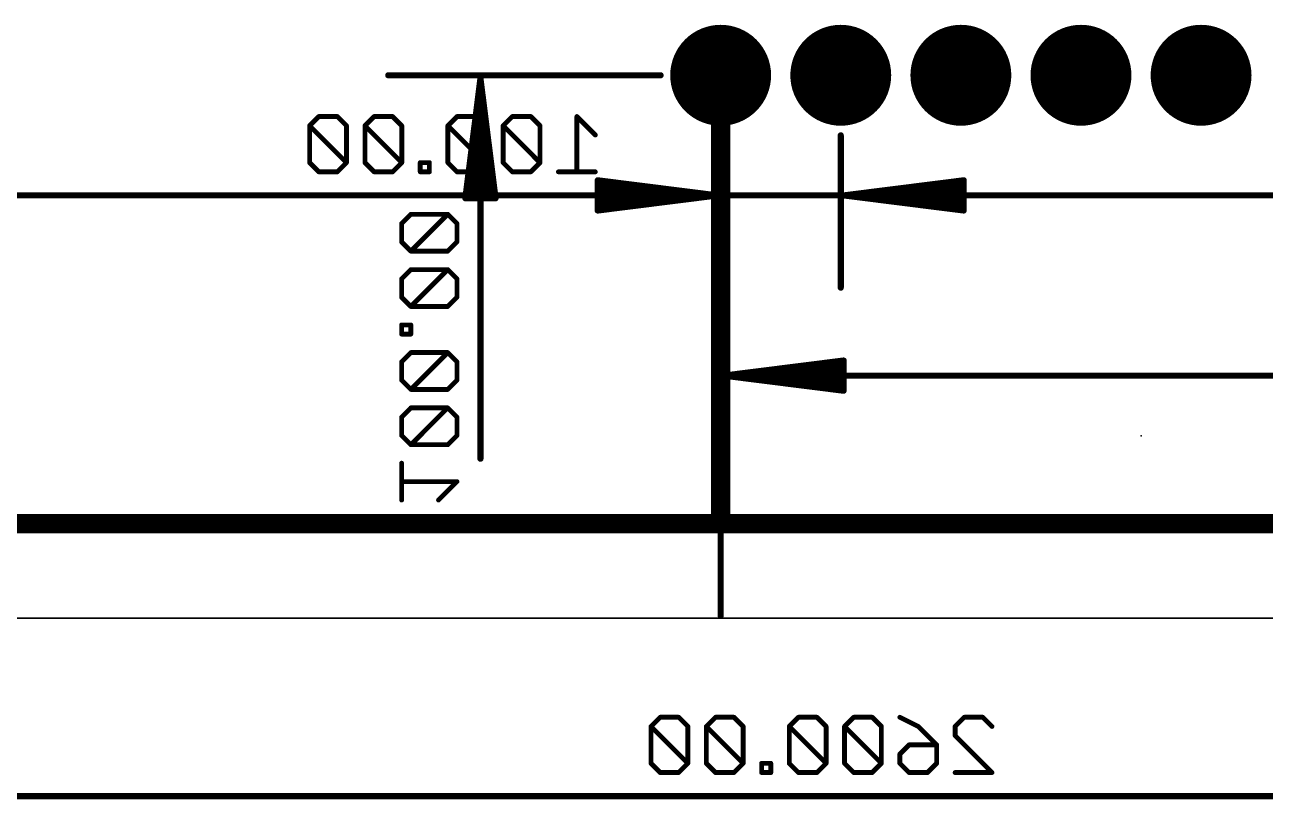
# Model space of a CAD drawing. Extents: x -2 to 110, y -6 to 68.
# Drawn here: x 43.95 to 70.19, y -3.82 to 12.55 of the extents above; entities that cross this region are included whole.
import ezdxf

# ---------------------------------------------------------------- set-up
doc = ezdxf.new("R2010")
doc.units = 0
for name, color, linetype in [('1', 22, 'CONTINUOUS'), ('16', 175, 'CONTINUOUS'), ('17', 82, 'CONTINUOUS'), ('20', 190, 'CONTINUOUS'), ('22', 253, 'CONTINUOUS'), ('24', 7, 'CONTINUOUS'), ('29', 253, 'CONTINUOUS'), ('30', 253, 'CONTINUOUS'), ('44', 253, 'CONTINUOUS'), ('52', 253, 'CONTINUOUS')]:
    doc.layers.add(name, color=color, linetype=linetype)

# ---------------------------------------------------------------- blocks, each defined once
blk = doc.blocks.new('ROUNDP')
at = {"const_width": 0.5}
blk.add_lwpolyline([(0, -0.25, 1), (0, 0.25, 1), (0, -0.25)], format="xyb", dxfattribs=at)

msp = doc.modelspace()

# ---------------------------------------------------------------- linework, layer by layer
at = {"layer": '1'}
msp.add_line((10, 0), (100.5, 0), dxfattribs=at)
at = {"layer": '1', "const_width": 0.4064}
for points in [[(58.67, 2), (58.67, 11.48)], [(25, 2), (58.67, 2)], [(58.67, 2), (95.5, 2)]]:
    msp.add_lwpolyline(points, dxfattribs=at)
at = {"layer": '1', "const_width": 0.2032}
for points in [[(58.7716, 11.48, 1), (58.5684, 11.48)], [(58.67, 2.1016, 1), (58.67, 1.8984)], [(58.5684, 2, 1), (58.7716, 2)], [(58.67, 1.8984, 1), (58.67, 2.1016)]]:
    msp.add_lwpolyline(points, format="xyb", dxfattribs=at)
at = {"layer": '16'}
msp.add_line((10, 0), (100.5, 0), dxfattribs=at)
at = {"layer": '20'}
msp.add_line((100.5, 0), (10, 0), dxfattribs=at)
at = {"layer": '22'}
for points, const_width in [([(57.4, 11.48), (51.64, 11.48)], 0.13), ([(53.59, 11.415), (53.2708, 8.88)], 0.13), ([(53.59, 11.415), (53.33, 8.88)], 0.13), ([(53.59, 11.415), (53.46, 8.88)], 0.13), ([(53.59, 11.415), (53.59, 3.3727)], 0.13), ([(53.9092, 8.88), (53.59, 11.415)], 0.13), ([(53.72, 8.88), (53.59, 11.415)], 0.13), ([(53.85, 8.88), (53.59, 11.415)], 0.13), ([(50.1722, 10.6077), (49.9773, 10.4128)], 0.1016), ([(50.562, 10.6077), (50.1722, 10.6077)], 0.1016), ([(50.7569, 10.4128), (50.562, 10.6077)], 0.1016), ([(51.3416, 10.6077), (51.1467, 10.4128)], 0.1016), ([(51.7314, 10.6077), (51.3416, 10.6077)], 0.1016), ([(51.9263, 10.4128), (51.7314, 10.6077)], 0.1016), ([(53.0957, 10.6077), (52.9008, 10.4128)], 0.1016), ([(53.4855, 10.6077), (53.0957, 10.6077)], 0.1016), ([(53.6804, 10.4128), (53.4855, 10.6077)], 0.1016), ([(54.2651, 10.6077), (54.0702, 10.4128)], 0.1016), ([(54.6549, 10.6077), (54.2651, 10.6077)], 0.1016), ([(54.8498, 10.4128), (54.6549, 10.6077)], 0.1016), ([(56.0192, 10.2179), (55.6294, 10.6077)], 0.1016), ([(55.6294, 10.6077), (55.6294, 9.4383)], 0.1016), ([(49.9773, 10.4128), (49.9773, 9.6332)], 0.1016), ([(50.7569, 9.6332), (49.9773, 10.4128)], 0.1016), ([(50.7569, 9.6332), (50.7569, 10.4128)], 0.1016), ([(51.1467, 10.4128), (51.1467, 9.6332)], 0.1016), ([(51.9263, 9.6332), (51.1467, 10.4128)], 0.1016), ([(51.9263, 9.6332), (51.9263, 10.4128)], 0.1016), ([(52.9008, 10.4128), (52.9008, 9.6332)], 0.1016), ([(53.6804, 9.6332), (52.9008, 10.4128)], 0.1016), ([(53.6804, 9.6332), (53.6804, 10.4128)], 0.1016), ([(54.0702, 10.4128), (54.0702, 9.6332)], 0.1016), ([(54.8498, 9.6332), (54.0702, 10.4128)], 0.1016), ([(54.8498, 9.6332), (54.8498, 10.4128)], 0.1016), ([(58.67, 10.21), (58.67, 6.99)], 0.13), ([(61.21, 10.21), (61.21, 6.99)], 0.13), ([(49.9773, 9.6332), (50.1722, 9.4383)], 0.1016), ([(50.1722, 9.4383), (50.562, 9.4383)], 0.1016), ([(50.562, 9.4383), (50.7569, 9.6332)], 0.1016), ([(51.1467, 9.6332), (51.3416, 9.4383)], 0.1016), ([(51.3416, 9.4383), (51.7314, 9.4383)], 0.1016), ([(51.7314, 9.4383), (51.9263, 9.6332)], 0.1016), ([(52.511, 9.6332), (52.3161, 9.6332)], 0.1016), ([(52.3161, 9.6332), (52.3161, 9.4383)], 0.1016), ([(52.3161, 9.4383), (52.511, 9.4383)], 0.1016), ([(52.511, 9.4383), (52.511, 9.6332)], 0.1016), ([(52.9008, 9.6332), (53.0957, 9.4383)], 0.1016), ([(53.0957, 9.4383), (53.4855, 9.4383)], 0.1016), ([(53.4855, 9.4383), (53.6804, 9.6332)], 0.1016), ([(54.0702, 9.6332), (54.2651, 9.4383)], 0.1016), ([(54.2651, 9.4383), (54.6549, 9.4383)], 0.1016), ([(54.6549, 9.4383), (54.8498, 9.6332)], 0.1016), ([(56.0192, 9.4383), (55.2396, 9.4383)], 0.1016), ([(58.605, 8.94), (56.07, 9.2592)], 0.13), ([(56.07, 9.2592), (56.07, 8.6208)], 0.13), ([(58.605, 8.94), (56.07, 9.2)], 0.13), ([(61.275, 8.94), (63.81, 9.2592)], 0.13), ([(61.275, 8.94), (63.81, 9.2)], 0.13), ([(63.81, 9.2592), (63.81, 8.6208)], 0.13), ([(58.605, 8.94), (50.5627, 8.94)], 0.13), ([(53.2708, 8.88), (53.9092, 8.88)], 0.13), ([(58.605, 8.94), (56.07, 9.07)], 0.13), ([(56.07, 8.6208), (58.605, 8.94)], 0.13), ([(56.07, 8.81), (58.605, 8.94)], 0.13), ([(56.07, 8.68), (58.605, 8.94)], 0.13), ([(61.275, 8.94), (63.81, 9.07)], 0.13), ([(61.275, 8.94), (66.41, 8.94)], 0.13), ([(63.81, 8.6208), (61.275, 8.94)], 0.13), ([(63.81, 8.81), (61.275, 8.94)], 0.13), ([(63.81, 8.68), (61.275, 8.94)], 0.13), ([(52.1182, 8.541), (51.9233, 8.3461)], 0.1016), ([(51.9233, 8.3461), (51.9233, 7.9563)], 0.1016), ([(52.8978, 8.541), (52.1182, 8.541)], 0.1016), ([(52.1182, 7.7614), (52.8978, 8.541)], 0.1016), ([(53.0927, 8.3461), (52.8978, 8.541)], 0.1016), ([(53.0927, 7.9563), (53.0927, 8.3461)], 0.1016), ([(51.9233, 7.9563), (52.1182, 7.7614)], 0.1016), ([(52.8978, 7.7614), (53.0927, 7.9563)], 0.1016), ([(52.1182, 7.7614), (52.8978, 7.7614)], 0.1016), ([(52.1182, 7.3716), (51.9233, 7.1767)], 0.1016), ([(52.8978, 7.3716), (52.1182, 7.3716)], 0.1016), ([(52.1182, 6.592), (52.8978, 7.3716)], 0.1016), ([(53.0927, 7.1767), (52.8978, 7.3716)], 0.1016), ([(51.9233, 7.1767), (51.9233, 6.7869)], 0.1016), ([(53.0927, 6.7869), (53.0927, 7.1767)], 0.1016), ([(58.67, 0.05), (58.67, 7.08)], 0.13), ([(51.9233, 6.7869), (52.1182, 6.592)], 0.1016), ([(52.8978, 6.592), (53.0927, 6.7869)], 0.1016), ([(52.1182, 6.592), (52.8978, 6.592)], 0.1016), ([(52.1182, 6.2022), (51.9233, 6.2022)], 0.1016), ([(51.9233, 6.2022), (51.9233, 6.0073)], 0.1016), ([(51.9233, 6.0073), (52.1182, 6.0073)], 0.1016), ([(52.1182, 6.0073), (52.1182, 6.2022)], 0.1016), ([(52.1182, 5.6175), (51.9233, 5.4226)], 0.1016), ([(52.8978, 5.6175), (52.1182, 5.6175)], 0.1016), ([(52.1182, 4.8379), (52.8978, 5.6175)], 0.1016), ([(53.0927, 5.4226), (52.8978, 5.6175)], 0.1016), ([(58.735, 5.13), (61.27, 5.4492)], 0.13), ([(61.27, 5.4492), (61.27, 4.8108)], 0.13), ([(51.9233, 5.4226), (51.9233, 5.0328)], 0.1016), ([(53.0927, 5.0328), (53.0927, 5.4226)], 0.1016), ([(58.735, 5.13), (61.27, 5.39)], 0.13), ([(58.735, 5.13), (61.27, 5.26)], 0.13), ([(51.9233, 5.0328), (52.1182, 4.8379)], 0.1016), ([(52.8978, 4.8379), (53.0927, 5.0328)], 0.1016), ([(58.735, 5.13), (94.165, 5.13)], 0.13), ([(61.27, 4.8108), (58.735, 5.13)], 0.13), ([(61.27, 5), (58.735, 5.13)], 0.13), ([(61.27, 4.87), (58.735, 5.13)], 0.13), ([(52.1182, 4.8379), (52.8978, 4.8379)], 0.1016), ([(52.1182, 4.4481), (51.9233, 4.2532)], 0.1016), ([(52.8978, 4.4481), (52.1182, 4.4481)], 0.1016), ([(52.1182, 3.6685), (52.8978, 4.4481)], 0.1016), ([(53.0927, 4.2532), (52.8978, 4.4481)], 0.1016), ([(51.9233, 4.2532), (51.9233, 3.8634)], 0.1016), ([(53.0927, 3.8634), (53.0927, 4.2532)], 0.1016), ([(51.9233, 3.8634), (52.1182, 3.6685)], 0.1016), ([(52.1182, 3.6685), (52.8978, 3.6685)], 0.1016), ([(52.8978, 3.6685), (53.0927, 3.8634)], 0.1016), ([(51.9233, 2.4991), (51.9233, 3.2787)], 0.1016), ([(53.0927, 2.8889), (51.9233, 2.8889)], 0.1016), ([(52.7029, 2.4991), (53.0927, 2.8889)], 0.1016), ([(57.3918, -2.0923), (57.1969, -2.2872)], 0.1016), ([(57.7816, -2.0923), (57.3918, -2.0923)], 0.1016), ([(57.9765, -2.2872), (57.7816, -2.0923)], 0.1016), ([(58.5612, -2.0923), (58.3663, -2.2872)], 0.1016), ([(58.951, -2.0923), (58.5612, -2.0923)], 0.1016), ([(59.1459, -2.2872), (58.951, -2.0923)], 0.1016), ([(60.3153, -2.0923), (60.1204, -2.2872)], 0.1016), ([(60.7051, -2.0923), (60.3153, -2.0923)], 0.1016), ([(60.9, -2.2872), (60.7051, -2.0923)], 0.1016), ([(61.4847, -2.0923), (61.2898, -2.2872)], 0.1016), ([(61.8745, -2.0923), (61.4847, -2.0923)], 0.1016), ([(62.0694, -2.2872), (61.8745, -2.0923)], 0.1016), ([(62.4592, -2.0923), (62.849, -2.2872)], 0.1016), ([(63.6286, -2.2872), (63.8235, -2.0923)], 0.1016), ([(63.8235, -2.0923), (64.2133, -2.0923)], 0.1016), ([(64.2133, -2.0923), (64.4082, -2.2872)], 0.1016), ([(57.1969, -2.2872), (57.1969, -3.0668)], 0.1016), ([(57.9765, -3.0668), (57.1969, -2.2872)], 0.1016), ([(57.9765, -3.0668), (57.9765, -2.2872)], 0.1016), ([(58.3663, -2.2872), (58.3663, -3.0668)], 0.1016), ([(59.1459, -3.0668), (58.3663, -2.2872)], 0.1016), ([(59.1459, -3.0668), (59.1459, -2.2872)], 0.1016), ([(60.1204, -2.2872), (60.1204, -3.0668)], 0.1016), ([(60.9, -3.0668), (60.1204, -2.2872)], 0.1016), ([(60.9, -3.0668), (60.9, -2.2872)], 0.1016), ([(61.2898, -2.2872), (61.2898, -3.0668)], 0.1016), ([(62.0694, -3.0668), (61.2898, -2.2872)], 0.1016), ([(62.0694, -3.0668), (62.0694, -2.2872)], 0.1016), ([(62.849, -2.2872), (63.2388, -2.677)], 0.1016), ([(63.6286, -2.4821), (63.6286, -2.2872)], 0.1016), ([(64.4082, -3.2617), (63.6286, -2.4821)], 0.1016), ([(62.4592, -2.8719), (62.6541, -2.677)], 0.1016), ([(62.4592, -3.0668), (62.4592, -2.8719)], 0.1016), ([(62.6541, -2.677), (63.2388, -2.677)], 0.1016), ([(63.2388, -2.677), (63.2388, -3.0668)], 0.1016), ([(57.1969, -3.0668), (57.3918, -3.2617)], 0.1016), ([(57.7816, -3.2617), (57.9765, -3.0668)], 0.1016), ([(58.3663, -3.0668), (58.5612, -3.2617)], 0.1016), ([(58.951, -3.2617), (59.1459, -3.0668)], 0.1016), ([(59.7306, -3.0668), (59.5357, -3.0668)], 0.1016), ([(59.5357, -3.0668), (59.5357, -3.2617)], 0.1016), ([(59.7306, -3.2617), (59.7306, -3.0668)], 0.1016), ([(60.1204, -3.0668), (60.3153, -3.2617)], 0.1016), ([(60.7051, -3.2617), (60.9, -3.0668)], 0.1016), ([(61.2898, -3.0668), (61.4847, -3.2617)], 0.1016), ([(61.8745, -3.2617), (62.0694, -3.0668)], 0.1016), ([(62.6541, -3.2617), (62.4592, -3.0668)], 0.1016), ([(63.2388, -3.0668), (63.0439, -3.2617)], 0.1016), ([(57.3918, -3.2617), (57.7816, -3.2617)], 0.1016), ([(58.5612, -3.2617), (58.951, -3.2617)], 0.1016), ([(59.5357, -3.2617), (59.7306, -3.2617)], 0.1016), ([(60.3153, -3.2617), (60.7051, -3.2617)], 0.1016), ([(61.4847, -3.2617), (61.8745, -3.2617)], 0.1016), ([(63.0439, -3.2617), (62.6541, -3.2617)], 0.1016), ([(63.6286, -3.2617), (64.4082, -3.2617)], 0.1016), ([(94.165, -3.76), (28.255, -3.76)], 0.13)]:
    msp.add_lwpolyline(points, dxfattribs=dict(at, const_width=const_width))
for points, const_width in [([(51.64, 11.5125, 1), (51.64, 11.4475)], 0.065), ([(57.4, 11.4475, 1), (57.4, 11.5125)], 0.065), ([(53.6225, 11.415, 1), (53.5575, 11.415)], 0.065), ([(53.6222, 11.4191, 1), (53.5578, 11.4109)], 0.065), ([(53.6225, 11.4133, 1), (53.5575, 11.4167)], 0.065), ([(53.6225, 11.4167, 1), (53.5575, 11.4133)], 0.065), ([(53.6223, 11.4183, 1), (53.5577, 11.4117)], 0.065), ([(53.6223, 11.4117, 1), (53.5577, 11.4183)], 0.065), ([(53.6222, 11.4109, 1), (53.5578, 11.4191)], 0.065), ([(50.1722, 10.6331, 1), (50.1722, 10.5823)], 0.0508), ([(50.1902, 10.5897, 1), (50.1543, 10.6257)], 0.0508), ([(50.58, 10.6257, 1), (50.5441, 10.5897)], 0.0508), ([(50.562, 10.5823, 1), (50.562, 10.6331)], 0.0508), ([(51.3416, 10.6331, 1), (51.3416, 10.5823)], 0.0508), ([(51.3596, 10.5897, 1), (51.3237, 10.6257)], 0.0508), ([(51.7494, 10.6257, 1), (51.7135, 10.5897)], 0.0508), ([(51.7314, 10.5823, 1), (51.7314, 10.6331)], 0.0508), ([(53.0957, 10.6331, 1), (53.0957, 10.5823)], 0.0508), ([(53.1137, 10.5897, 1), (53.0777, 10.6257)], 0.0508), ([(53.5035, 10.6257, 1), (53.4675, 10.5897)], 0.0508), ([(53.4855, 10.5823, 1), (53.4855, 10.6331)], 0.0508), ([(54.2651, 10.6331, 1), (54.2651, 10.5823)], 0.0508), ([(54.2831, 10.5897, 1), (54.2471, 10.6257)], 0.0508), ([(54.6729, 10.6257, 1), (54.6369, 10.5897)], 0.0508), ([(54.6549, 10.5823, 1), (54.6549, 10.6331)], 0.0508), ([(55.6474, 10.6257, 1), (55.6114, 10.5897)], 0.0508), ([(55.6548, 10.6077, 1), (55.604, 10.6077)], 0.0508), ([(50.0027, 10.4128, 1), (49.9519, 10.4128)], 0.0508), ([(49.9953, 10.4308, 1), (49.9594, 10.3948)], 0.0508), ([(49.9594, 10.4308, 1), (49.9953, 10.3948)], 0.0508), ([(50.7823, 10.4128, 1), (50.7315, 10.4128)], 0.0508), ([(50.739, 10.3948, 1), (50.7749, 10.4308)], 0.0508), ([(51.1721, 10.4128, 1), (51.1213, 10.4128)], 0.0508), ([(51.1647, 10.4308, 1), (51.1288, 10.3948)], 0.0508), ([(51.1288, 10.4308, 1), (51.1647, 10.3948)], 0.0508), ([(51.9517, 10.4128, 1), (51.9009, 10.4128)], 0.0508), ([(51.9084, 10.3948, 1), (51.9443, 10.4308)], 0.0508), ([(52.9188, 10.4308, 1), (52.8828, 10.3948)], 0.0508), ([(52.8828, 10.4308, 1), (52.9188, 10.3948)], 0.0508), ([(52.9262, 10.4128, 1), (52.8754, 10.4128)], 0.0508), ([(53.7058, 10.4128, 1), (53.655, 10.4128)], 0.0508), ([(53.6624, 10.3948, 1), (53.6984, 10.4308)], 0.0508), ([(54.0882, 10.4308, 1), (54.0522, 10.3948)], 0.0508), ([(54.0522, 10.4308, 1), (54.0882, 10.3948)], 0.0508), ([(54.0956, 10.4128, 1), (54.0448, 10.4128)], 0.0508), ([(54.8752, 10.4128, 1), (54.8244, 10.4128)], 0.0508), ([(54.8318, 10.3948, 1), (54.8678, 10.4308)], 0.0508), ([(56.0012, 10.1999, 1), (56.0372, 10.2359)], 0.0508), ([(58.7025, 10.21, 1), (58.6375, 10.21)], 0.065), ([(61.2425, 10.21, 1), (61.1775, 10.21)], 0.065), ([(49.9953, 9.6512, 1), (49.9594, 9.6152)], 0.0508), ([(49.9519, 9.6332, 1), (50.0027, 9.6332)], 0.0508), ([(50.1722, 9.4637, 1), (50.1722, 9.4129)], 0.0508), ([(50.1543, 9.4203, 1), (50.1902, 9.4563)], 0.0508), ([(50.5441, 9.4563, 1), (50.58, 9.4203)], 0.0508), ([(50.562, 9.4129, 1), (50.562, 9.4637)], 0.0508), ([(50.7315, 9.6332, 1), (50.7823, 9.6332)], 0.0508), ([(50.7749, 9.6152, 1), (50.739, 9.6512)], 0.0508), ([(50.739, 9.6152, 1), (50.7749, 9.6512)], 0.0508), ([(51.1647, 9.6512, 1), (51.1288, 9.6152)], 0.0508), ([(51.1213, 9.6332, 1), (51.1721, 9.6332)], 0.0508), ([(51.3416, 9.4637, 1), (51.3416, 9.4129)], 0.0508), ([(51.3237, 9.4203, 1), (51.3596, 9.4563)], 0.0508), ([(51.7135, 9.4563, 1), (51.7494, 9.4203)], 0.0508), ([(51.7314, 9.4129, 1), (51.7314, 9.4637)], 0.0508), ([(51.9009, 9.6332, 1), (51.9517, 9.6332)], 0.0508), ([(51.9443, 9.6152, 1), (51.9084, 9.6512)], 0.0508), ([(51.9084, 9.6152, 1), (51.9443, 9.6512)], 0.0508), ([(52.3161, 9.6586, 1), (52.3161, 9.6078)], 0.0508), ([(52.3415, 9.6332, 1), (52.2907, 9.6332)], 0.0508), ([(52.3161, 9.4637, 1), (52.3161, 9.4129)], 0.0508), ([(52.2907, 9.4383, 1), (52.3415, 9.4383)], 0.0508), ([(52.5364, 9.6332, 1), (52.4856, 9.6332)], 0.0508), ([(52.4856, 9.4383, 1), (52.5364, 9.4383)], 0.0508), ([(52.511, 9.6078, 1), (52.511, 9.6586)], 0.0508), ([(52.511, 9.4129, 1), (52.511, 9.4637)], 0.0508), ([(52.9188, 9.6512, 1), (52.8828, 9.6152)], 0.0508), ([(52.8754, 9.6332, 1), (52.9262, 9.6332)], 0.0508), ([(53.0957, 9.4637, 1), (53.0957, 9.4129)], 0.0508), ([(53.0777, 9.4203, 1), (53.1137, 9.4563)], 0.0508), ([(53.4675, 9.4563, 1), (53.5035, 9.4203)], 0.0508), ([(53.4855, 9.4129, 1), (53.4855, 9.4637)], 0.0508), ([(53.655, 9.6332, 1), (53.7058, 9.6332)], 0.0508), ([(53.6984, 9.6152, 1), (53.6624, 9.6512)], 0.0508), ([(53.6624, 9.6152, 1), (53.6984, 9.6512)], 0.0508), ([(54.0882, 9.6512, 1), (54.0522, 9.6152)], 0.0508), ([(54.0448, 9.6332, 1), (54.0956, 9.6332)], 0.0508), ([(54.2651, 9.4637, 1), (54.2651, 9.4129)], 0.0508), ([(54.2471, 9.4203, 1), (54.2831, 9.4563)], 0.0508), ([(54.6369, 9.4563, 1), (54.6729, 9.4203)], 0.0508), ([(54.6549, 9.4129, 1), (54.6549, 9.4637)], 0.0508), ([(54.8244, 9.6332, 1), (54.8752, 9.6332)], 0.0508), ([(54.8678, 9.6152, 1), (54.8318, 9.6512)], 0.0508), ([(54.8318, 9.6152, 1), (54.8678, 9.6512)], 0.0508), ([(55.2396, 9.4637, 1), (55.2396, 9.4129)], 0.0508), ([(55.604, 9.4383, 1), (55.6548, 9.4383)], 0.0508), ([(56.0192, 9.4129, 1), (56.0192, 9.4637)], 0.0508), ([(56.0741, 9.2915, 1), (56.0659, 9.227)], 0.065), ([(56.1025, 9.2592, 1), (56.0375, 9.2592)], 0.065), ([(56.0733, 9.2323, 1), (56.0667, 9.1677)], 0.065), ([(63.8425, 9.2592, 1), (63.7775, 9.2592)], 0.065), ([(63.8141, 9.227, 1), (63.8059, 9.2915)], 0.065), ([(63.8133, 9.1677, 1), (63.8067, 9.2323)], 0.065), ([(50.5627, 8.9725, 1), (50.5627, 8.9075)], 0.065), ([(53.2708, 8.9125, 1), (53.2708, 8.8475)], 0.065), ([(53.9092, 8.8475, 1), (53.9092, 8.9125)], 0.065), ([(56.0717, 9.1025, 1), (56.0683, 9.0375)], 0.065), ([(58.6091, 8.9078, 1), (58.6009, 8.9722)], 0.065), ([(58.6009, 8.9078, 1), (58.6091, 8.9722)], 0.065), ([(58.6083, 8.9077, 1), (58.6017, 8.9723)], 0.065), ([(58.6017, 8.9077, 1), (58.6083, 8.9723)], 0.065), ([(58.6033, 8.9075, 1), (58.6067, 8.9725)], 0.065), ([(58.6067, 8.9075, 1), (58.6033, 8.9725)], 0.065), ([(58.605, 8.9075, 1), (58.605, 8.9725)], 0.065), ([(61.275, 8.9725, 1), (61.275, 8.9075)], 0.065), ([(61.2791, 8.9722, 1), (61.2709, 8.9078)], 0.065), ([(61.2733, 8.9725, 1), (61.2767, 8.9075)], 0.065), ([(61.2767, 8.9725, 1), (61.2733, 8.9075)], 0.065), ([(61.2783, 8.9723, 1), (61.2717, 8.9077)], 0.065), ([(61.2717, 8.9723, 1), (61.2783, 8.9077)], 0.065), ([(61.2709, 8.9722, 1), (61.2791, 8.9078)], 0.065), ([(63.8117, 9.0375, 1), (63.8083, 9.1025)], 0.065), ([(66.41, 8.9075, 1), (66.41, 8.9725)], 0.065), ([(53.2385, 8.8841, 1), (53.303, 8.8759)], 0.065), ([(53.2977, 8.8833, 1), (53.3623, 8.8767)], 0.065), ([(53.4275, 8.8817, 1), (53.4925, 8.8783)], 0.065), ([(53.6875, 8.8783, 1), (53.7525, 8.8817)], 0.065), ([(53.8177, 8.8767, 1), (53.8823, 8.8833)], 0.065), ([(53.877, 8.8759, 1), (53.9415, 8.8841)], 0.065), ([(56.0683, 8.8425, 1), (56.0717, 8.7775)], 0.065), ([(56.0667, 8.7123, 1), (56.0733, 8.6477)], 0.065), ([(56.0659, 8.653, 1), (56.0741, 8.5885)], 0.065), ([(63.8059, 8.5885, 1), (63.8141, 8.653)], 0.065), ([(63.8067, 8.6477, 1), (63.8133, 8.7123)], 0.065), ([(63.8083, 8.7775, 1), (63.8117, 8.8425)], 0.065), ([(51.9487, 8.3461, 1), (51.8979, 8.3461)], 0.0508), ([(52.1182, 8.5664, 1), (52.1182, 8.5156)], 0.0508), ([(52.1362, 8.523, 1), (52.1002, 8.5589)], 0.0508), ([(52.9158, 8.5589, 1), (52.8798, 8.523)], 0.0508), ([(52.9158, 8.523, 1), (52.8798, 8.5589)], 0.0508), ([(52.8978, 8.5156, 1), (52.8978, 8.5664)], 0.0508), ([(53.1181, 8.3461, 1), (53.0673, 8.3461)], 0.0508), ([(56.0375, 8.6208, 1), (56.1025, 8.6208)], 0.065), ([(63.7775, 8.6208, 1), (63.8425, 8.6208)], 0.065), ([(51.9053, 8.364, 1), (51.9413, 8.3281)], 0.0508), ([(53.0747, 8.3281, 1), (53.1107, 8.364)], 0.0508), ([(51.9413, 7.9742, 1), (51.9053, 7.9383)], 0.0508), ([(51.8979, 7.9563, 1), (51.9487, 7.9563)], 0.0508), ([(53.0673, 7.9563, 1), (53.1181, 7.9563)], 0.0508), ([(53.1107, 7.9383, 1), (53.0747, 7.9742)], 0.0508), ([(52.1182, 7.7868, 1), (52.1182, 7.736)], 0.0508), ([(52.1002, 7.7793, 1), (52.1362, 7.7434)], 0.0508), ([(52.1002, 7.7434, 1), (52.1362, 7.7793)], 0.0508), ([(52.8798, 7.7793, 1), (52.9158, 7.7434)], 0.0508), ([(52.8978, 7.736, 1), (52.8978, 7.7868)], 0.0508), ([(52.1182, 7.397, 1), (52.1182, 7.3462)], 0.0508), ([(52.1362, 7.3536, 1), (52.1002, 7.3895)], 0.0508), ([(52.9158, 7.3895, 1), (52.8798, 7.3536)], 0.0508), ([(52.9158, 7.3536, 1), (52.8798, 7.3895)], 0.0508), ([(52.8978, 7.3462, 1), (52.8978, 7.397)], 0.0508), ([(51.9487, 7.1767, 1), (51.8979, 7.1767)], 0.0508), ([(51.9053, 7.1946, 1), (51.9413, 7.1587)], 0.0508), ([(53.1181, 7.1767, 1), (53.0673, 7.1767)], 0.0508), ([(53.0747, 7.1587, 1), (53.1107, 7.1946)], 0.0508), ([(58.7025, 7.08, 1), (58.6375, 7.08)], 0.065), ([(51.9413, 6.8048, 1), (51.9053, 6.7689)], 0.0508), ([(53.1107, 6.7689, 1), (53.0747, 6.8048)], 0.0508), ([(58.6375, 6.99, 1), (58.7025, 6.99)], 0.065), ([(61.1775, 6.99, 1), (61.2425, 6.99)], 0.065), ([(51.8979, 6.7869, 1), (51.9487, 6.7869)], 0.0508), ([(52.1002, 6.61, 1), (52.1362, 6.574)], 0.0508), ([(52.1182, 6.6174, 1), (52.1182, 6.5666)], 0.0508), ([(52.1002, 6.574, 1), (52.1362, 6.61)], 0.0508), ([(52.8798, 6.61, 1), (52.9158, 6.574)], 0.0508), ([(52.8978, 6.5666, 1), (52.8978, 6.6174)], 0.0508), ([(53.0673, 6.7869, 1), (53.1181, 6.7869)], 0.0508), ([(51.9233, 6.2276, 1), (51.9233, 6.1768)], 0.0508), ([(51.9487, 6.2022, 1), (51.8979, 6.2022)], 0.0508), ([(51.9233, 6.0327, 1), (51.9233, 5.9819)], 0.0508), ([(52.1436, 6.2022, 1), (52.0928, 6.2022)], 0.0508), ([(52.1182, 6.1768, 1), (52.1182, 6.2276)], 0.0508), ([(52.1182, 5.9819, 1), (52.1182, 6.0327)], 0.0508), ([(51.8979, 6.0073, 1), (51.9487, 6.0073)], 0.0508), ([(52.0928, 6.0073, 1), (52.1436, 6.0073)], 0.0508), ([(52.1182, 5.6429, 1), (52.1182, 5.5921)], 0.0508), ([(52.1362, 5.5995, 1), (52.1002, 5.6355)], 0.0508), ([(52.9158, 5.6355, 1), (52.8798, 5.5995)], 0.0508), ([(52.9158, 5.5995, 1), (52.8798, 5.6355)], 0.0508), ([(52.8978, 5.5921, 1), (52.8978, 5.6429)], 0.0508), ([(61.3025, 5.4492, 1), (61.2375, 5.4492)], 0.065), ([(61.2741, 5.417, 1), (61.2659, 5.4815)], 0.065), ([(51.9053, 5.4406, 1), (51.9413, 5.4046)], 0.0508), ([(51.9487, 5.4226, 1), (51.8979, 5.4226)], 0.0508), ([(53.1181, 5.4226, 1), (53.0673, 5.4226)], 0.0508), ([(53.0747, 5.4046, 1), (53.1107, 5.4406)], 0.0508), ([(61.2733, 5.3577, 1), (61.2667, 5.4223)], 0.065), ([(61.2717, 5.2275, 1), (61.2683, 5.2925)], 0.065), ([(51.9413, 5.0508, 1), (51.9053, 5.0148)], 0.0508), ([(51.8979, 5.0328, 1), (51.9487, 5.0328)], 0.0508), ([(53.0673, 5.0328, 1), (53.1181, 5.0328)], 0.0508), ([(53.1107, 5.0148, 1), (53.0747, 5.0508)], 0.0508), ([(58.735, 5.1625, 1), (58.735, 5.0975)], 0.065), ([(58.7391, 5.1622, 1), (58.7309, 5.0978)], 0.065), ([(58.7333, 5.1625, 1), (58.7367, 5.0975)], 0.065), ([(58.7367, 5.1625, 1), (58.7333, 5.0975)], 0.065), ([(58.7383, 5.1623, 1), (58.7317, 5.0977)], 0.065), ([(58.7317, 5.1623, 1), (58.7383, 5.0977)], 0.065), ([(58.7309, 5.1622, 1), (58.7391, 5.0978)], 0.065), ([(61.2683, 4.9675, 1), (61.2717, 5.0325)], 0.065), ([(52.1002, 4.8559, 1), (52.1362, 4.8199)], 0.0508), ([(52.1182, 4.8633, 1), (52.1182, 4.8125)], 0.0508), ([(52.1002, 4.8199, 1), (52.1362, 4.8559)], 0.0508), ([(52.8798, 4.8559, 1), (52.9158, 4.8199)], 0.0508), ([(52.8978, 4.8125, 1), (52.8978, 4.8633)], 0.0508), ([(61.2375, 4.8108, 1), (61.3025, 4.8108)], 0.065), ([(61.2659, 4.7785, 1), (61.2741, 4.843)], 0.065), ([(61.2667, 4.8377, 1), (61.2733, 4.9023)], 0.065), ([(52.1182, 4.4735, 1), (52.1182, 4.4227)], 0.0508), ([(52.1362, 4.4301, 1), (52.1002, 4.4661)], 0.0508), ([(52.9158, 4.4661, 1), (52.8798, 4.4301)], 0.0508), ([(52.9158, 4.4301, 1), (52.8798, 4.4661)], 0.0508), ([(52.8978, 4.4227, 1), (52.8978, 4.4735)], 0.0508), ([(51.9053, 4.2712, 1), (51.9413, 4.2352)], 0.0508), ([(51.9487, 4.2532, 1), (51.8979, 4.2532)], 0.0508), ([(53.1181, 4.2532, 1), (53.0673, 4.2532)], 0.0508), ([(53.0747, 4.2352, 1), (53.1107, 4.2712)], 0.0508), ([(51.9413, 3.8814, 1), (51.9053, 3.8454)], 0.0508), ([(51.8979, 3.8634, 1), (51.9487, 3.8634)], 0.0508), ([(52.1002, 3.6865, 1), (52.1362, 3.6505)], 0.0508), ([(52.1182, 3.6939, 1), (52.1182, 3.6431)], 0.0508), ([(52.1002, 3.6505, 1), (52.1362, 3.6865)], 0.0508), ([(52.8798, 3.6865, 1), (52.9158, 3.6505)], 0.0508), ([(52.8978, 3.6431, 1), (52.8978, 3.6939)], 0.0508), ([(53.0673, 3.8634, 1), (53.1181, 3.8634)], 0.0508), ([(53.1107, 3.8454, 1), (53.0747, 3.8814)], 0.0508), ([(51.9487, 3.2787, 1), (51.8979, 3.2787)], 0.0508), ([(53.5575, 3.3727, 1), (53.6225, 3.3727)], 0.065), ([(51.9233, 2.9143, 1), (51.9233, 2.8635)], 0.0508), ([(53.1107, 2.8709, 1), (53.0747, 2.9069)], 0.0508), ([(53.0927, 2.8635, 1), (53.0927, 2.9143)], 0.0508), ([(51.8979, 2.4991, 1), (51.9487, 2.4991)], 0.0508), ([(52.6849, 2.5171, 1), (52.7209, 2.4811)], 0.0508), ([(58.6375, 0.05, 1), (58.7025, 0.05)], 0.065), ([(57.3918, -2.0669, 1), (57.3918, -2.1177)], 0.0508), ([(57.4098, -2.1103, 1), (57.3739, -2.0743)], 0.0508), ([(57.7996, -2.0743, 1), (57.7637, -2.1103)], 0.0508), ([(57.7816, -2.1177, 1), (57.7816, -2.0669)], 0.0508), ([(58.5612, -2.0669, 1), (58.5612, -2.1177)], 0.0508), ([(58.5792, -2.1103, 1), (58.5433, -2.0743)], 0.0508), ([(58.969, -2.0743, 1), (58.9331, -2.1103)], 0.0508), ([(58.951, -2.1177, 1), (58.951, -2.0669)], 0.0508), ([(60.3153, -2.0669, 1), (60.3153, -2.1177)], 0.0508), ([(60.3333, -2.1103, 1), (60.2974, -2.0743)], 0.0508), ([(60.7231, -2.0743, 1), (60.6872, -2.1103)], 0.0508), ([(60.7051, -2.1177, 1), (60.7051, -2.0669)], 0.0508), ([(61.4847, -2.0669, 1), (61.4847, -2.1177)], 0.0508), ([(61.5027, -2.1103, 1), (61.4668, -2.0743)], 0.0508), ([(61.8925, -2.0743, 1), (61.8566, -2.1103)], 0.0508), ([(61.8745, -2.1177, 1), (61.8745, -2.0669)], 0.0508), ([(62.4706, -2.0696, 1), (62.4479, -2.115)], 0.0508), ([(63.8235, -2.0669, 1), (63.8235, -2.1177)], 0.0508), ([(63.8415, -2.1103, 1), (63.8056, -2.0743)], 0.0508), ([(64.2313, -2.0743, 1), (64.1954, -2.1103)], 0.0508), ([(64.2133, -2.1177, 1), (64.2133, -2.0669)], 0.0508), ([(57.2223, -2.2872, 1), (57.1715, -2.2872)], 0.0508), ([(57.2149, -2.2692, 1), (57.179, -2.3052)], 0.0508), ([(57.179, -2.2692, 1), (57.2149, -2.3052)], 0.0508), ([(58.0019, -2.2872, 1), (57.9511, -2.2872)], 0.0508), ([(57.9586, -2.3052, 1), (57.9945, -2.2692)], 0.0508), ([(58.3917, -2.2872, 1), (58.3409, -2.2872)], 0.0508), ([(58.3843, -2.2692, 1), (58.3484, -2.3052)], 0.0508), ([(58.3484, -2.2692, 1), (58.3843, -2.3052)], 0.0508), ([(59.1713, -2.2872, 1), (59.1205, -2.2872)], 0.0508), ([(59.128, -2.3052, 1), (59.1639, -2.2692)], 0.0508), ([(60.1458, -2.2872, 1), (60.095, -2.2872)], 0.0508), ([(60.1384, -2.2692, 1), (60.1025, -2.3052)], 0.0508), ([(60.1025, -2.2692, 1), (60.1384, -2.3052)], 0.0508), ([(60.9254, -2.2872, 1), (60.8746, -2.2872)], 0.0508), ([(60.8821, -2.3052, 1), (60.918, -2.2692)], 0.0508), ([(61.3152, -2.2872, 1), (61.2644, -2.2872)], 0.0508), ([(61.3078, -2.2692, 1), (61.2719, -2.3052)], 0.0508), ([(61.2719, -2.2692, 1), (61.3078, -2.3052)], 0.0508), ([(62.0948, -2.2872, 1), (62.044, -2.2872)], 0.0508), ([(62.0515, -2.3052, 1), (62.0874, -2.2692)], 0.0508), ([(62.867, -2.2692, 1), (62.8311, -2.3052)], 0.0508), ([(62.8377, -2.3099, 1), (62.8604, -2.2645)], 0.0508), ([(63.654, -2.2872, 1), (63.6032, -2.2872)], 0.0508), ([(63.6107, -2.2692, 1), (63.6466, -2.3052)], 0.0508), ([(64.3903, -2.3052, 1), (64.4262, -2.2692)], 0.0508), ([(63.6466, -2.4641, 1), (63.6107, -2.5001)], 0.0508), ([(63.6032, -2.4821, 1), (63.654, -2.4821)], 0.0508), ([(62.4846, -2.8719, 1), (62.4338, -2.8719)], 0.0508), ([(62.4413, -2.8539, 1), (62.4772, -2.8899)], 0.0508), ([(62.6541, -2.6516, 1), (62.6541, -2.7024)], 0.0508), ([(62.6721, -2.695, 1), (62.6362, -2.659)], 0.0508), ([(63.2642, -2.677, 1), (63.2134, -2.677)], 0.0508), ([(63.2209, -2.695, 1), (63.2568, -2.659)], 0.0508), ([(63.2388, -2.7024, 1), (63.2388, -2.6516)], 0.0508), ([(57.2149, -3.0488, 1), (57.179, -3.0848)], 0.0508), ([(57.1715, -3.0668, 1), (57.2223, -3.0668)], 0.0508), ([(57.9511, -3.0668, 1), (58.0019, -3.0668)], 0.0508), ([(57.9945, -3.0848, 1), (57.9586, -3.0488)], 0.0508), ([(57.9586, -3.0848, 1), (57.9945, -3.0488)], 0.0508), ([(58.3843, -3.0488, 1), (58.3484, -3.0848)], 0.0508), ([(58.3409, -3.0668, 1), (58.3917, -3.0668)], 0.0508), ([(59.1205, -3.0668, 1), (59.1713, -3.0668)], 0.0508), ([(59.1639, -3.0848, 1), (59.128, -3.0488)], 0.0508), ([(59.128, -3.0848, 1), (59.1639, -3.0488)], 0.0508), ([(59.5357, -3.0414, 1), (59.5357, -3.0922)], 0.0508), ([(59.5611, -3.0668, 1), (59.5103, -3.0668)], 0.0508), ([(59.756, -3.0668, 1), (59.7052, -3.0668)], 0.0508), ([(59.7306, -3.0922, 1), (59.7306, -3.0414)], 0.0508), ([(60.1384, -3.0488, 1), (60.1025, -3.0848)], 0.0508), ([(60.095, -3.0668, 1), (60.1458, -3.0668)], 0.0508), ([(60.8746, -3.0668, 1), (60.9254, -3.0668)], 0.0508), ([(60.918, -3.0848, 1), (60.8821, -3.0488)], 0.0508), ([(60.8821, -3.0848, 1), (60.918, -3.0488)], 0.0508), ([(61.3078, -3.0488, 1), (61.2719, -3.0848)], 0.0508), ([(61.2644, -3.0668, 1), (61.3152, -3.0668)], 0.0508), ([(62.044, -3.0668, 1), (62.0948, -3.0668)], 0.0508), ([(62.0874, -3.0848, 1), (62.0515, -3.0488)], 0.0508), ([(62.0515, -3.0848, 1), (62.0874, -3.0488)], 0.0508), ([(62.4772, -3.0488, 1), (62.4413, -3.0848)], 0.0508), ([(62.4338, -3.0668, 1), (62.4846, -3.0668)], 0.0508), ([(63.2134, -3.0668, 1), (63.2642, -3.0668)], 0.0508), ([(63.2568, -3.0848, 1), (63.2209, -3.0488)], 0.0508), ([(57.3918, -3.2363, 1), (57.3918, -3.2871)], 0.0508), ([(57.3739, -3.2797, 1), (57.4098, -3.2437)], 0.0508), ([(57.7637, -3.2437, 1), (57.7996, -3.2797)], 0.0508), ([(57.7816, -3.2871, 1), (57.7816, -3.2363)], 0.0508), ([(58.5612, -3.2363, 1), (58.5612, -3.2871)], 0.0508), ([(58.5433, -3.2797, 1), (58.5792, -3.2437)], 0.0508), ([(58.9331, -3.2437, 1), (58.969, -3.2797)], 0.0508), ([(58.951, -3.2871, 1), (58.951, -3.2363)], 0.0508), ([(59.5357, -3.2363, 1), (59.5357, -3.2871)], 0.0508), ([(59.5103, -3.2617, 1), (59.5611, -3.2617)], 0.0508), ([(59.7052, -3.2617, 1), (59.756, -3.2617)], 0.0508), ([(59.7306, -3.2871, 1), (59.7306, -3.2363)], 0.0508), ([(60.3153, -3.2363, 1), (60.3153, -3.2871)], 0.0508), ([(60.2974, -3.2797, 1), (60.3333, -3.2437)], 0.0508), ([(60.6872, -3.2437, 1), (60.7231, -3.2797)], 0.0508), ([(60.7051, -3.2871, 1), (60.7051, -3.2363)], 0.0508), ([(61.4847, -3.2363, 1), (61.4847, -3.2871)], 0.0508), ([(61.4668, -3.2797, 1), (61.5027, -3.2437)], 0.0508), ([(61.8566, -3.2437, 1), (61.8925, -3.2797)], 0.0508), ([(61.8745, -3.2871, 1), (61.8745, -3.2363)], 0.0508), ([(62.6541, -3.2363, 1), (62.6541, -3.2871)], 0.0508), ([(62.6362, -3.2797, 1), (62.6721, -3.2437)], 0.0508), ([(63.026, -3.2437, 1), (63.0619, -3.2797)], 0.0508), ([(63.0439, -3.2871, 1), (63.0439, -3.2363)], 0.0508), ([(63.6286, -3.2363, 1), (63.6286, -3.2871)], 0.0508), ([(64.3903, -3.2797, 1), (64.4262, -3.2437)], 0.0508), ([(64.4082, -3.2871, 1), (64.4082, -3.2363)], 0.0508)]:
    msp.add_lwpolyline(points, format="xyb", dxfattribs=dict(at, const_width=const_width))
at = {"layer": '24'}
msp.add_point((67.56, 3.86), dxfattribs=at)
at = {"layer": '44'}
for centre in [(58.67, 11.48), (61.21, 11.48), (63.75, 11.48), (66.29, 11.48), (68.83, 11.48)]:
    msp.add_circle(centre, 0.4699, dxfattribs=at)
at = {"layer": '52', "const_width": 0.127}
msp.add_lwpolyline([(28.19, 8.94), (94.23, 8.94)], dxfattribs=at)

# ---------------------------------------------------------------- block references
at = {"layer": '17', "xscale": 1.9304, "yscale": 1.9304, "rotation": 90}
for p in [(58.67, 11.48), (58.67, 11.48), (61.21, 11.48), (61.21, 11.48), (63.75, 11.48), (63.75, 11.48), (66.29, 11.48), (66.29, 11.48), (68.83, 11.48), (68.83, 11.48)]:
    msp.add_blockref('ROUNDP', p, dxfattribs=at)
at = {"layer": '29', "xscale": 2.1336, "yscale": 2.1336, "rotation": 90}
for p in [(58.67, 11.48), (61.21, 11.48), (63.75, 11.48), (66.29, 11.48), (68.83, 11.48)]:
    msp.add_blockref('ROUNDP', p, dxfattribs=at)
at = {"layer": '30', "xscale": 2.1336, "yscale": 2.1336, "rotation": 90}
for p in [(58.67, 11.48), (61.21, 11.48), (63.75, 11.48), (66.29, 11.48), (68.83, 11.48)]:
    msp.add_blockref('ROUNDP', p, dxfattribs=at)

doc.saveas('drawing.dxf')
